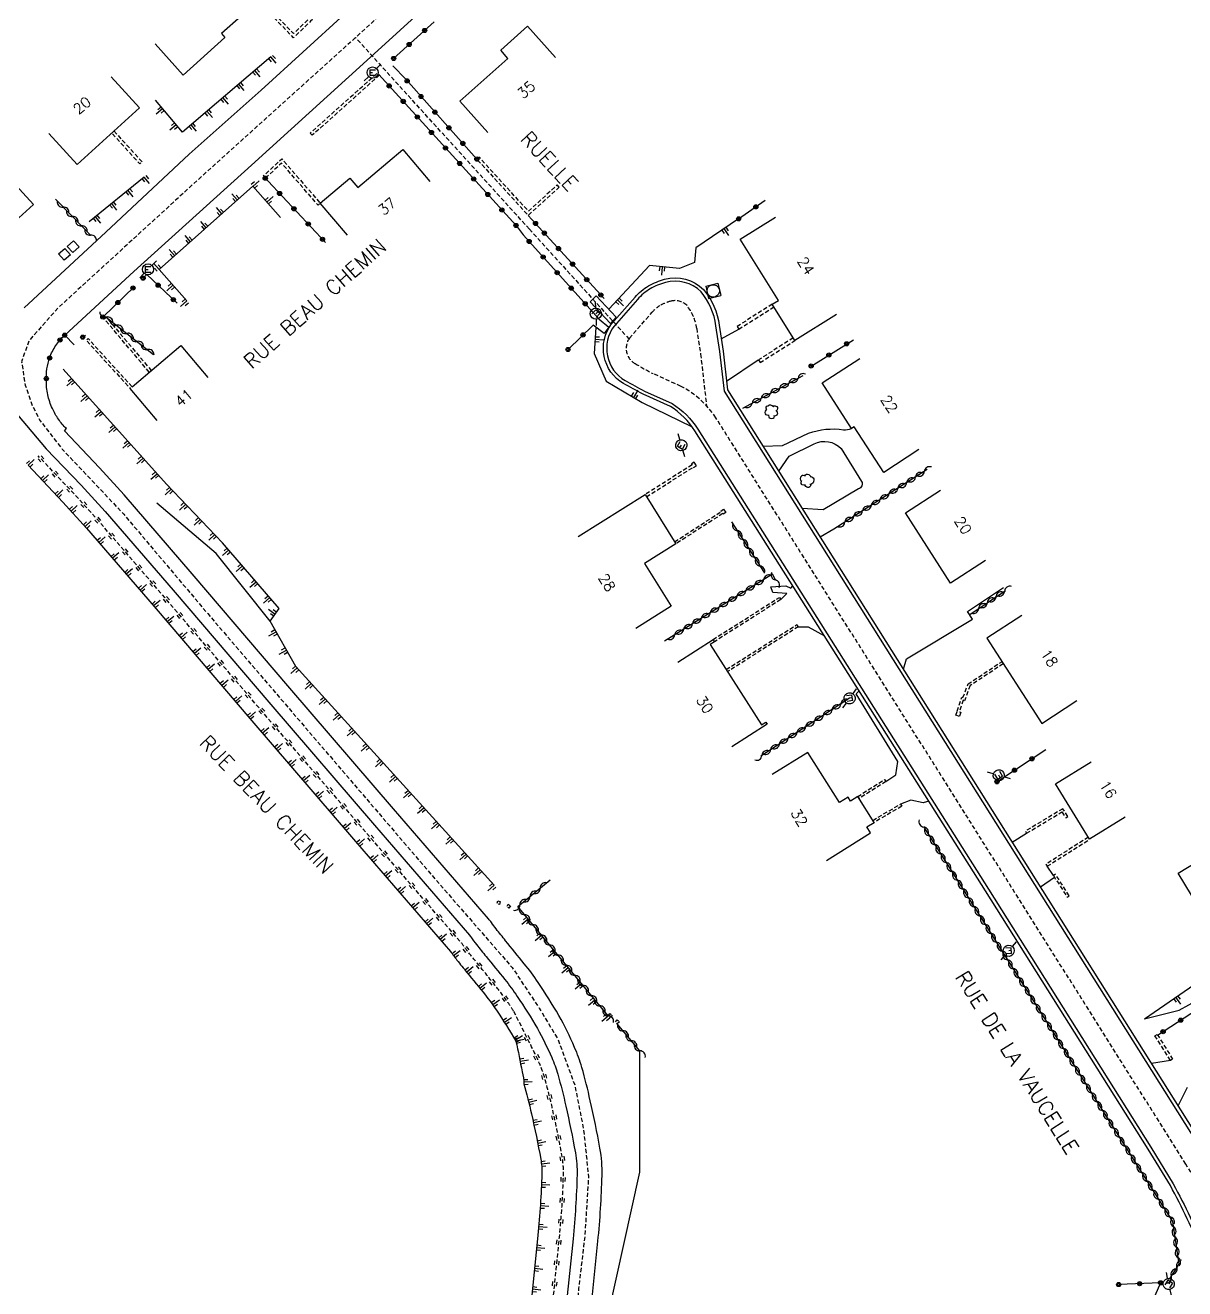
# Model space of a CAD drawing. Header units: millimetres. Extents: x 151000 to 152000, y 111999 to 113000.
# Drawn here: x 151152.4 to 151290.7, y 112548.8 to 112699.5 of the extents above; entities that cross this region are included whole.
import ezdxf
from ezdxf.enums import TextEntityAlignment as Align

# ---------------------------------------------------------------- set-up
doc = ezdxf.new("R2010")
doc.units = ezdxf.units.MM
doc.linetypes.add('DASHED', pattern=[0.75, 0.5, -0.25])
doc.layers.get('0').update_dxf_attribs({"linetype": 'CONTINUOUS'})
for name, color, linetype in [('W0001', 6, 'DASHED'), ('W0008', 7, 'CONTINUOUS'), ('W0100', 7, 'CONTINUOUS'), ('W0112', 1, 'DASHED'), ('W0211', 2, 'CONTINUOUS'), ('W0220', 5, 'DASHED'), ('W0300', 7, 'CONTINUOUS'), ('W0302', 3, 'CONTINUOUS'), ('W0310', 3, 'CONTINUOUS'), ('W0322', 7, 'CONTINUOUS'), ('W0334', 7, 'CONTINUOUS'), ('W0420', 7, 'CONTINUOUS'), ('W0471', 7, 'CONTINUOUS'), ('W0989', 7, 'CONTINUOUS'), ('W0991', 7, 'CONTINUOUS')]:
    doc.layers.add(name, color=color, linetype=linetype)
doc.styles.get("Standard").update_dxf_attribs({"font": 'romans.shx', "width": 0.85})

# ---------------------------------------------------------------- blocks, each defined once
blk = doc.blocks.new('T471')
for p, q in [((-0.333334, 0.333334), (-0.333334, -0.333334)), ((-0.333334, 0.333334), (0.333334, 0.333334)), ((-0.333334, 0), (0, 0)), ((0.500001, 0.500001), (1.000002, 1.000002)), ((-0.500001, -0.500001), (-1.000002, -1.000002)), ((-0.333334, -0.333334), (0.333334, -0.333334))]:
    blk.add_line(p, q)
blk.add_ellipse((0, 0), major_axis=(0.471405, 0.471405), ratio=1, start_param=5.4977871438, end_param=11.780972451)
blk = doc.blocks.new('t310o')
at = {"color": 0, "linetype": 'Continuous'}
for centre, start, end in [((-0.5, 0.38), 216.8699, 323.1304), ((0.5, -0.37), 36.8699, 143.1303)]:
    blk.add_arc(centre, 0.625, start, end, dxfattribs=at)
blk = doc.blocks.new('t220o')
at = {"color": 0, "linetype": 'Continuous'}
for p, q in [((-0.25, 0.25), (0.25, 0.25)), ((-0.25, -0.25), (0.25, -0.25))]:
    blk.add_line(p, q, dxfattribs=at)
blk = doc.blocks.new('t211o')
at = {"color": 0, "linetype": 'Continuous'}
for p, q in [((-0.29, 0.5), (-0.29, 0)), ((0, 1), (0, 0)), ((0.29, 0.5), (0.29, 0))]:
    blk.add_line(p, q, dxfattribs=at)
blk = doc.blocks.new('t112o')
at = {"color": 0, "linetype": 'Continuous'}
for p, q in [((-0.5, 0.5), (0.5, 0.5)), ((-0.5, -0.5), (-0.5, 0.5)), ((0.5, 0.5), (0.5, -0.5)), ((0.5, -0.5), (-0.5, -0.5))]:
    blk.add_line(p, q, dxfattribs=at)
blk = doc.blocks.new('t322o')
at = {"color": 0, "linetype": 'Continuous'}
for radius in [0.25, 0.15]:
    blk.add_circle((0, 0), radius, dxfattribs=at)
blk = doc.blocks.new('T300')
for p, q in [((-0.8, 0.51), (-0.86, 0.34)), ((-0.86, 0.34), (-0.86, 0.17)), ((-0.86, 0.17), (-0.74, 0.06)), ((-0.69, 0.63), (-0.8, 0.51)), ((-0.8, -0.06), (-0.74, 0.06)), ((-0.74, 0.06), (-0.69, 0.11)), ((-0.57, 0.69), (-0.69, 0.63)), ((-0.46, 0.69), (-0.57, 0.69)), ((-0.29, 0.63), (-0.46, 0.69)), ((-0.29, 0.63), (-0.17, 0.74)), ((-0.23, 0.57), (-0.29, 0.63)), ((-0.17, 0.74), (-0.06, 0.8)), ((-0.06, 0.8), (0.06, 0.8)), ((0.06, 0.8), (0.23, 0.74)), ((0.23, 0.74), (0.34, 0.63)), ((0.34, 0.63), (0.4, 0.51)), ((0.46, 0.46), (0.34, 0.46)), ((0.4, 0.51), (0.4, 0.46)), ((0.57, 0.4), (0.46, 0.46)), ((0.57, 0.4), (0.69, 0.29)), ((0.69, 0.29), (0.74, 0.17)), ((0.74, 0.06), (0.69, -0.17)), ((0.74, 0.17), (0.74, 0.06)), ((-0.8, -0.17), (-0.8, -0.06)), ((-0.8, -0.23), (-0.8, -0.17)), ((-0.74, -0.34), (-0.8, -0.23)), ((-0.69, -0.4), (-0.74, -0.34)), ((-0.51, -0.46), (-0.69, -0.4)), ((-0.4, -0.46), (-0.51, -0.46)), ((-0.4, -0.46), (-0.34, -0.46)), ((-0.34, -0.46), (-0.34, -0.4)), ((-0.34, -0.51), (-0.34, -0.46)), ((-0.29, -0.63), (-0.34, -0.51)), ((-0.17, -0.74), (-0.29, -0.63)), ((-0.06, -0.8), (-0.17, -0.74)), ((0.06, -0.8), (-0.06, -0.8)), ((0.17, -0.74), (0.06, -0.8)), ((0.23, -0.69), (0.17, -0.74)), ((0.29, -0.46), (0.23, -0.46)), ((0.29, -0.63), (0.23, -0.69)), ((0.46, -0.4), (0.29, -0.46)), ((0.34, -0.51), (0.29, -0.63)), ((0.34, -0.51), (0.34, -0.46)), ((0.57, -0.34), (0.46, -0.4)), ((0.63, -0.29), (0.57, -0.34)), ((0.69, -0.17), (0.63, -0.29))]:
    blk.add_line(p, q)
blk = doc.blocks.new('T420')
for p, q in [((0.75, 0.75), (-0.75, 0.75)), ((-0.75, 0.75), (-0.75, -0.75)), ((0.75, 0.75), (0.75, -0.75)), ((0.75, -0.75), (-0.75, -0.75))]:
    blk.add_line(p, q)
blk.add_ellipse((0, 0), major_axis=(-0.53, 0.53), ratio=1, start_param=3.926991, end_param=10.210176)

msp = doc.modelspace()

# ---------------------------------------------------------------- linework, layer by layer
at = {"layer": 'W0001', "flags": 128}
msp.add_lwpolyline([(151413.18, 112596.14), (151374.05, 112653.49), (151356.6, 112679.29), (151345.58, 112695.46), (151336.11, 112709.29), (151316.57, 112738.09), (151301.34, 112760.45, 0.055132), (151298.42, 112764.26, 0.094048), (151295.48, 112766.37, 0.025813), (151290.9, 112768.2, 0.040445), (151287.58, 112769.05, 0.022515), (151282.87, 112769.63, 0.030455), (151279.2, 112769.69, 0.032778), (151275.17, 112769.25, 0.04343), (151272.01, 112768.4, 0.039375), (151269.79, 112767.39, 0.014995), (151265.17, 112764.64, 0.036177), (151263.11, 112763.11, 0.021887), (151260.46, 112760.62), (151245.71, 112747.2), (151231.2, 112733.97), (151215.03, 112719.27), (151191.13, 112697.49), (151172.09, 112680.3), (151156.32, 112665.86), (151152.79, 112661.89), (151151.91, 112659.39), (151152.35, 112656.6), (151153.09, 112654.4), (151154.12, 112652.35), (151156.76, 112648.97), (151164.11, 112641.19), (151174.13, 112629.34), (151201.32, 112597.62), (151210.47, 112587.11), (151213.7, 112582.26), (151215.91, 112578.59), (151217.96, 112573.01), (151218.99, 112567.73), (151219.58, 112562.15), (151219.14, 112555.1), (151218.4, 112548.79), (151217.52, 112537.24), (151217.52, 112531.37), (151217.25, 112525.14), (151216.98, 112521.11)], format="xyb", dxfattribs=at)
for points in [[(151212.52, 112675.22), (151195.38, 112694.1), (151191.78, 112698.08)], [(151212.52, 112675.22), (151224.4, 112662.11)]]:
    msp.add_lwpolyline(points, dxfattribs=at)
at = {"layer": 'W0001'}
msp.add_lwpolyline([(151299.43, 112549.06, 0.006662), (151290.87, 112563.66), (151234.78, 112652.71, 0.129658), (151230.63, 112656.45), (151227.28, 112657.97, -0.010828), (151225.13, 112659.16, -0.439147), (151224.46, 112662.19), (151227.19, 112665.31, -0.079264), (151228.11, 112666.09, -0.060326), (151229.39, 112666.61, -0.255988), (151231.3, 112666.15, -0.136898), (151232.49, 112663.36), (151232.96, 112660.31), (151233.66, 112654.15)], format="xyb", dxfattribs=at)
at = {"layer": 'W0008', "flags": 128}
for points in [[(151219.94, 112546.92), (151220.7, 112554.45, 0.018235), (151221.2, 112562.28, 0.052487), (151220.95, 112565.55, 0.009567), (151219.79, 112571.22, 0.013815), (151218.79, 112575.19, 0.035594), (151217.92, 112577.58, 0.019407), (151216.05, 112581.39, 0.01315), (151213.56, 112585.33, 0.022133), (151211.92, 112587.56, 0.001483), (151209.69, 112590.31, -0.002895), (151208.55, 112591.72, -0.015744), (151207.99, 112592.47, 0.025787), (151207.64, 112592.92), (151196.31, 112606.03), (151183.95, 112620.44), (151172.28, 112634.07), (151164.14, 112643.49), (151161.22, 112646.72), (151157.03, 112651.14), (151157.26, 112651.41, -0.045283), (151156.32, 112652.53, -0.045283), (151155.59, 112653.81, -0.053955), (151155.04, 112655.46, -0.053955), (151154.87, 112657.18, -0.050294), (151154.94, 112658.54, -0.050294), (151155.27, 112659.87, -0.060119), (151156, 112661.32, -0.060119), (151157.06, 112662.56), (151165.33, 112670.15), (151179.36, 112682.86), (151193.11, 112695.32), (151217.01, 112717.1)], [(151190.46, 112700.88), (151180.53, 112691.8), (151171.93, 112684.14), (151161.98, 112674.87), (151152.24, 112665.84, 0.13288)], [(151151.43, 112653.06), (151154.84, 112648.98), (151159.02, 112644.68), (151161.9, 112641.51), (151170.01, 112632.12), (151181.67, 112618.49), (151194.04, 112604.08), (151205.37, 112590.96, -0.025787), (151205.53, 112590.76, 0.015744), (151206.21, 112589.85, 0.002895), (151207.37, 112588.41, -0.001483), (151209.59, 112585.68, -0.022133), (151211.07, 112583.66, -0.01315), (151213.48, 112579.85, -0.022573), (151215.19, 112576.37, -0.035594), (151215.91, 112574.38, -0.013815), (151216.88, 112570.57, -0.009567), (151218.01, 112565.01, -0.052487), (151218.22, 112562.36, -0.018235), (151217.73, 112554.75), (151216.96, 112547.2)]]:
    msp.add_lwpolyline(points, format="xyb", dxfattribs=at)
at = {"layer": 'W0008'}
msp.add_lwpolyline([(151293.02, 112564.97), (151235.8, 112655.89), (151235.26, 112660.62), (151234.79, 112663.68, 0.141387), (151233.01, 112667.73, 0.26849), (151228.77, 112668.85, 0.06172), (151226.94, 112668.09, 0.080528), (151225.44, 112666.83), (151222.64, 112663.65, 0.449381), (151223.96, 112657.15, 0.011107), (151226.26, 112655.88), (151229.55, 112654.39, -0.113965), (151232.62, 112651.35), (151267.31, 112596.45), (151286.71, 112565.66), (151289.37, 112561.28, -0.025886), (151293.22, 112553.26, -0.247073)], format="xyb", dxfattribs=at)
at = {"layer": 'W0100', "flags": 128}
for points in [[(151177.13, 112706.47), (151180.46, 112702.74), (151175.77, 112698.54), (151176.17, 112698.08), (151171.2, 112693.6), (151167.85, 112697.31)], [(151207.58, 112686.74), (151204.24, 112690.47), (151209.97, 112695.59), (151209.11, 112696.57), (151212.31, 112699.42), (151215.64, 112695.68)], [(151162.61, 112693.4), (151165.97, 112689.7), (151158.54, 112682.94), (151155.18, 112686.64)], [(151190.8, 112674.48), (151187.57, 112678.3), (151191.11, 112681.29), (151192.05, 112680.17), (151197.41, 112684.71), (151200.64, 112680.89)], [(151149.96, 112681.84), (151153.33, 112678.16), (151150.27, 112675.36), (151149.6, 112676.09), (151145.18, 112672.19), (151141.87, 112675.94)], [(151165.1, 112656.41), (151170.94, 112661.34), (151174.14, 112657.51)], [(151168.11, 112652.39), (151164.88, 112656.21)]]:
    msp.add_lwpolyline(points, dxfattribs=at)
at = {"layer": 'W0100'}
for points in [[(151249.19, 112665.01), (151244.22, 112661.91), (151241.51, 112666.25), (151242.24, 112666.71), (151237.67, 112674.02), (151241.91, 112676.66)], [(151259, 112648.91), (151254.81, 112646.19), (151251.28, 112651.64), (151250.97, 112651.44), (151247.45, 112656.87), (151251.95, 112659.79)], [(151218.35, 112638.54), (151226.33, 112643.53), (151230.01, 112637.66), (151226.26, 112635.32), (151229.46, 112630.21), (151225.22, 112627.56)], [(151266.98, 112635.66), (151262.77, 112632.96), (151257.4, 112641.36), (151261.61, 112644.05)], [(151271.31, 112629.1), (151267.11, 112626.39), (151273.67, 112616.24), (151277.87, 112618.95)], [(151230.23, 112623.54), (151234.44, 112626.24), (151234.6, 112625.98), (151234.1, 112625.66), (151240.24, 112616.08), (151240.75, 112616.4), (151240.91, 112616.15), (151236.7, 112613.45)], [(151247.97, 112599.87), (151253.25, 112603.19), (151252.81, 112603.88), (151253.66, 112604.42), (151251.71, 112607.5), (151250.86, 112606.97), (151250.56, 112607.45), (151249.52, 112606.8), (151245.75, 112612.78), (151241.52, 112610.12)], [(151283.65, 112605.04), (151279.39, 112602.41), (151275.31, 112609.03), (151279.56, 112611.66)], [(151299.91, 112591.56), (151295.63, 112588.98), (151289.94, 112598.38), (151294.22, 112600.97)]]:
    msp.add_lwpolyline(points, dxfattribs=at)
at = {"layer": 'W0112', "flags": 128}
for points in [[(151190.22, 112704.86), (151190.48, 112705.1), (151191.16, 112704.37), (151186.41, 112700.01), (151184.37, 112698.04), (151180.9, 112701.65), (151181.15, 112701.89), (151184.37, 112698.55), (151186.16, 112700.27), (151190.66, 112704.39)], [(151186.6, 112686.41), (151186.37, 112686.67), (151194.32, 112693.79), (151194.56, 112693.53)], [(151216.08, 112680.22), (151215.84, 112680.48), (151212.41, 112677.35), (151206.51, 112683.81), (151206.25, 112683.57), (151212.38, 112676.85)], [(151181.02, 112681.29), (151180.78, 112681.55), (151182.98, 112683.6), (151187.57, 112678.3), (151187.31, 112678.07), (151182.95, 112683.09)], [(151209.05, 112594.98), (151208.96, 112594.64), (151208.66, 112594.72), (151208.76, 112595.06)], [(151210.26, 112594.48), (151210.07, 112594.18), (151209.81, 112594.34), (151210, 112594.65)], [(151222.42, 112581.42), (151222.2, 112581.13), (151221.93, 112581.34), (151222.14, 112581.62)], [(151223.26, 112580.63), (151223.01, 112580.37), (151222.76, 112580.61), (151223.01, 112580.87)]]:
    msp.add_lwpolyline(points, close=True, dxfattribs=at)
for points in [[(151162.93, 112686.93), (151166.32, 112683.21), (151166.03, 112682.99), (151162.67, 112686.69)], [(151167.16, 112658.15), (151161.77, 112664.51), (151162.02, 112664.71), (151167.4, 112658.35)], [(151165.1, 112656.41), (151159.85, 112662.16), (151159.62, 112661.96), (151164.88, 112656.21)]]:
    msp.add_lwpolyline(points, dxfattribs=at)
at = {"layer": 'W0112'}
for points in [[(151241.51, 112666.25), (151237.31, 112663.6), (151237.51, 112663.28), (151241.71, 112665.93)], [(151244.02, 112662.23), (151239.86, 112659.61), (151240.06, 112659.29), (151244.22, 112661.91)], [(151226.49, 112643.28), (151232.1, 112646.82), (151232.12, 112646.77), (151232.46, 112646.97), (151232.21, 112647.4), (151231.88, 112647.2), (151231.95, 112647.08), (151226.33, 112643.53)], [(151229.85, 112637.91), (151235.43, 112641.51), (151235.39, 112641.58), (151235.71, 112641.8), (151235.97, 112641.41), (151235.65, 112641.19), (151235.6, 112641.27), (151230.01, 112637.66)], [(151234.44, 112626.24), (151242.36, 112631.27), (151242.52, 112631.01), (151234.6, 112625.98)], [(151236.02, 112622.66), (151244.46, 112628.02), (151244.62, 112627.77), (151236.18, 112622.41)], [(151263.85, 112617.61), (151264.02, 112617.56), (151263.86, 112617.06), (151263.41, 112617.2), (151263.57, 112617.7), (151264.12, 112619.36), (151264.27, 112619.31), (151264.88, 112620.94), (151268.9, 112623.6)], [(151269.07, 112623.35), (151265.13, 112620.74), (151264.45, 112618.94), (151264.31, 112618.99), (151263.85, 112617.61)], [(151251.71, 112607.5), (151254.92, 112609.55), (151255.08, 112609.31), (151251.86, 112607.26)], [(151253.51, 112604.67), (151256.81, 112606.6), (151256.96, 112606.35), (151253.66, 112604.42)], [(151279.24, 112602.66), (151274.16, 112599.43), (151274.32, 112599.19), (151279.39, 112602.41)]]:
    msp.add_lwpolyline(points, dxfattribs=at)
for points in [[(151276.8, 112605.14), (151276.18, 112606.06), (151271.72, 112603.37), (151271.87, 112603.12), (151276.09, 112605.67), (151276.56, 112604.98)], [(151275.06, 112598.09), (151276.72, 112595.51), (151276.96, 112595.67), (151275.3, 112598.25)], [(151289.3, 112576.18), (151289.3, 112576.18), (151289.04, 112576.02), (151287.19, 112578.97), (151287.19, 112578.97), (151287.45, 112579.13)]]:
    msp.add_lwpolyline(points, close=True, dxfattribs=at)
at = {"layer": 'W0211', "flags": 128}
for points in [[(151181.66, 112695.76), (151171.13, 112686.8), (151167.89, 112690.61)], [(151166.55, 112681.43), (151160, 112676.1)], [(151171.64, 112666.65), (151168.32, 112670.39), (151179.5, 112680.33), (151182.82, 112676.6)], [(151208.32, 112596.92), (151184.64, 112623.03), (151181.59, 112628.42), (151182.65, 112629.93), (151175.91, 112637.8), (151169.2, 112644.78), (151156.87, 112658.51)], [(151221.93, 112581.34), (151211.16, 112594.39)]]:
    msp.add_lwpolyline(points, dxfattribs=at)
at = {"layer": 'W0211'}
for points in [[(151237.5, 112676.44), (151232.4, 112672.99), (151232.24, 112671.22), (151230.44, 112670.53), (151226.88, 112670.87), (151222, 112665.65)], [(151220.46, 112663.49), (151220.25, 112660.39), (151221.7, 112657.08), (151225.98, 112654.52), (151231.95, 112651.62)], [(151285.95, 112580.98), (151300.28, 112590.86)], [(151285.95, 112580.98), (151290.09, 112582), (151301.6, 112588.4)]]:
    msp.add_lwpolyline(points, dxfattribs=at)
at = {"layer": 'W0211', "flags": 128}
msp.add_lwpolyline([(151210.92, 112578.33, -0.005317), (151211.66, 112574.67, -0.075845), (151211.87, 112573.24, -0.013815), (151212.78, 112569.65, -0.009567), (151213.88, 112564.25, -0.052487), (151214.01, 112562.48, -0.018235), (151213.54, 112555.17), (151212.78, 112547.59), (151211.88, 112537.42, 0.005535), (151211.78, 112536.07, 0.007839), (151211.73, 112535.06, 0.026317), (151211.77, 112532.83, -0.021745), (151211.82, 112531.04), (151211.8, 112530.1), (151211.33, 112517.02, 0.019084)], format="xyb", dxfattribs=at)
at = {"layer": 'W0220'}
msp.add_line((151210.63, 112581.92), (151212.02, 112579.14), dxfattribs=at)
at = {"layer": 'W0220', "flags": 128}
for points in [[(151210.63, 112581.92, 0.003544), (151209.97, 112582.92, 0.022133), (151208.55, 112584.84, 0.001483), (151206.34, 112587.57, -0.002895), (151205.17, 112589.03, -0.015744), (151204.45, 112590, 0.025787), (151204.37, 112590.09), (151193.03, 112603.21), (151180.66, 112617.62), (151169, 112631.25), (151160.91, 112640.63), (151158.05, 112643.77), (151153.89, 112648.17)], [(151214.22, 112525.58), (151214.38, 112530.03), (151214.4, 112531, 0.021745), (151214.34, 112533.01, -0.026317), (151214.3, 112534.97, -0.007839), (151214.35, 112535.9, -0.005535), (151214.45, 112537.19), (151215.35, 112547.35), (151216.11, 112554.91, 0.018235), (151216.59, 112562.4, 0.052487), (151216.41, 112564.71, 0.009567), (151215.29, 112570.21, 0.013815), (151214.35, 112573.94, 0.035594), (151213.71, 112575.71, 0.019084), (151212.02, 112579.14)]]:
    msp.add_lwpolyline(points, format="xyb", dxfattribs=at)
at = {"layer": 'W0302', "flags": 128}
msp.add_lwpolyline([(151152.69, 112647.03), (151156.84, 112642.65), (151159.67, 112639.53), (151167.75, 112630.18), (151179.41, 112616.55), (151191.78, 112602.13), (151203.11, 112589.03, 0.015481), (151203.88, 112588, 0.002895), (151205.06, 112586.53, -0.001483), (151207.27, 112583.81, -0.022133), (151208.6, 112582, -0.01315), (151210.92, 112578.33)], format="xyb", dxfattribs=at)
for points in [[(151208.32, 112596.92), (151184.64, 112623.03), (151181.59, 112628.42), (151175.13, 112636.5), (151168.05, 112642.53)], [(151220.13, 112537.5), (151225.71, 112562.7), (151225.71, 112577.16)]]:
    msp.add_lwpolyline(points, dxfattribs=at)
at = {"layer": 'W0310', "flags": 128}
for points in [[(151160.16, 112674.49), (151159.46, 112675.2), (151155.96, 112678.77)], [(151162.02, 112664.71), (151163.73, 112663.36), (151167.66, 112660.27)], [(151221.93, 112581.34), (151211.16, 112594.39), (151215.02, 112597.57)], [(151225.71, 112577.16), (151223.01, 112580.37)]]:
    msp.add_lwpolyline(points, dxfattribs=at)
at = {"layer": 'W0310'}
for points in [[(151238, 112653.85), (151245.22, 112657.76)], [(151260.02, 112646.53), (151248.88, 112639.43)], [(151236.66, 112640.28), (151240.53, 112634.25)], [(151241.55, 112634.05), (151228.67, 112626.06)], [(151241.89, 112633.35), (151241.55, 112634.05)], [(151265.1, 112629.23), (151269.34, 112632.08)], [(151250.74, 112619.23), (151240.15, 112612.34)], [(151259.59, 112603.87), (151289.27, 112556.82), (151290.04, 112551.7), (151288.88, 112549.94)]]:
    msp.add_lwpolyline(points, dxfattribs=at)
at = {"layer": 'W0322'}
msp.add_line((151210.93, 112675.65), (151194.55, 112693.66), dxfattribs=at)
at = {"layer": 'W0322', "flags": 128}
for points in [[(151196.32, 112695.58), (151201.17, 112699.95)], [(151206.25, 112683.57), (151197.76, 112693.09), (151196.24, 112694.7)], [(151181.02, 112681.29), (151181.34, 112680.92), (151188.19, 112673.63)], [(151213.26, 112675.89), (151212.38, 112676.85)], [(151210.93, 112675.65), (151211.77, 112674.54)], [(151166.42, 112669.36), (151166.85, 112669.81), (151170.48, 112666.37)], [(151161.61, 112664.72), (151165.38, 112668.36)], [(151159.21, 112662.32), (151159.56, 112662.57)], [(151157.06, 112662.56), (151158.2, 112661.41)]]:
    msp.add_lwpolyline(points, dxfattribs=at)
at = {"layer": 'W0322'}
for points in [[(151237.5, 112676.44), (151240.67, 112678.65)], [(151213.26, 112675.89), (151221.43, 112666.93)], [(151220.87, 112664.45), (151211.77, 112674.54)], [(151220.12, 112663.75), (151217.14, 112660.85)], [(151246.15, 112658.88), (151251.19, 112662.02)], [(151268.33, 112609.27), (151274.17, 112613.11)], [(151287.51, 112579.03), (151301.68, 112588.26)], [(151287.86, 112549.49), (151282.86, 112549.28)], [(151287.86, 112549.49), (151285.95, 112545.1)]]:
    msp.add_lwpolyline(points, dxfattribs=at)
at = {"layer": 'W0334', "flags": 128}
msp.add_lwpolyline([(151292.85, 112553.1, 0.025858), (151289.03, 112561.08), (151286.37, 112565.44), (151266.97, 112596.24), (151232.28, 112651.13, 0.11327), (151229.36, 112654.04), (151226.09, 112655.52, -0.011153), (151223.76, 112656.8, -0.450349), (151222.33, 112663.9), (151225.13, 112667.09, -0.080653), (151226.74, 112668.44, -0.061877), (151228.67, 112669.23, -0.269535), (151233.31, 112668, -0.141835), (151235.19, 112663.74), (151235.66, 112660.67), (151236.18, 112656.03), (151293.36, 112565.19)], format="xyb", dxfattribs=at)
at = {"layer": 'W0334'}
msp.add_lwpolyline([(151222.88, 112664.7), (151220.51, 112667.26), (151219.79, 112666.53), (151222.21, 112663.94)], close=True, dxfattribs=at)
for points in [[(151220.87, 112664.45), (151221.99, 112663.51), (151221.45, 112662.74), (151220.12, 112663.75)], [(151235.43, 112662.12), (151237.51, 112663.28)], [(151236.06, 112657.08), (151239.85, 112659.6)], [(151248.88, 112639.43), (151247.24, 112638.45)], [(151242.53, 112631.02), (151243.27, 112631.73), (151241.57, 112631.85), (151241.35, 112632.52), (151243.14, 112632.67), (151243.71, 112632.38), (151243.96, 112632.66)], [(151264.83, 112629.58), (151269.1, 112632.44)], [(151257.16, 112622.7), (151257.52, 112623.95), (151265.4, 112628.68), (151264.83, 112629.58)], [(151244.62, 112627.77), (151245.78, 112627.74), (151247.73, 112626.69)], [(151255.08, 112609.31), (151256.27, 112610.11), (151256.51, 112611.69), (151251.54, 112619.76), (151251.88, 112620.12)], [(151260.2, 112606.95), (151259.52, 112606.75), (151258.05, 112607.06), (151256.81, 112606.6)], [(151270.16, 112602.05), (151271.87, 112603.12)], [(151275.21, 112597.86), (151273.52, 112596.71)], [(151275.06, 112598.09), (151274.32, 112599.19)], [(151289.04, 112576.02), (151286.76, 112575.67)], [(151289.95, 112570.6), (151291.09, 112572.82)]]:
    msp.add_lwpolyline(points, dxfattribs=at)
for points in [[(151240.4, 112649.33), (151242.75, 112649.38), (151245.85, 112650.86, -0.123479), (151250.01, 112651.28, 0.145846), (151250.97, 112651.44)], [(151242.28, 112646.34), (151243.52, 112648.13), (151246.5, 112649.6, -0.331954), (151249.74, 112649.02), (151252.18, 112645.11, -0.455512), (151251.82, 112644.21), (151247.59, 112641.73), (151245.09, 112641.87)]]:
    msp.add_lwpolyline(points, format="xyb", dxfattribs=at)

# ---------------------------------------------------------------- block references
at = {"layer": 'W0112'}
for p, rotation in [((151158.07, 112673.12), 221.8961477372468), ((151157.04, 112672.2), 220.4854612531584)]:
    msp.add_blockref('t112o', p, dxfattribs=dict(at, rotation=rotation))
at = {"layer": 'W0211'}
for p, rotation in [((151181.66, 112695.76), 220.390787309353), ((151179.75, 112694.14), 220.390787309353), ((151177.85, 112692.52), 220.390787309353), ((151168.75, 112689.6), 130.390787309327), ((151175.95, 112690.9), 220.390787309353), ((151174.04, 112689.28), 220.390787309353), ((151170.37, 112687.69), 130.390787309327), ((151172.14, 112687.66), 220.390787309353), ((151166.55, 112681.43), 219.1448312169346), ((151179.52, 112680.31), 311.6463808778868), ((151164.61, 112679.85), 219.1448312169346), ((151177.66, 112678.69), 41.64638087787338), ((151181.18, 112678.44), 311.6463808778868), ((151162.67, 112678.27), 219.1448312169346), ((151175.79, 112677.03), 41.64638087787338), ((151160.73, 112676.69), 219.1448312169346), ((151173.92, 112675.37), 41.64638087787338), ((151172.05, 112673.71), 41.64638087787338), ((151235.76, 112675.27), 214.098348990193), ((151170.18, 112672.05), 41.64638087787338), ((151168.32, 112670.39), 41.64638087787338), ((151228.41, 112670.72), 174.477403525727), ((151169.98, 112668.52), 131.6463808778868), ((151171.64, 112666.65), 131.6463808778868), ((151223.04, 112666.76), 226.892171564643), ((151220.36, 112662.05), 266.070526849994), ((151158.06, 112657.19), 131.9119084412455), ((151159.73, 112655.33), 131.9119084412455), ((151224.94, 112655.14), 329.135460084583), ((151161.4, 112653.47), 131.9119084412455), ((151163.07, 112651.61), 131.9119084412455), ((151164.74, 112649.75), 131.9119084412455), ((151152.69, 112647.03), 313.4302901792491), ((151166.41, 112647.89), 131.9119084412455), ((151154.41, 112645.22), 313.4302901792491), ((151168.08, 112646.03), 131.9119084412455), ((151156.13, 112643.4), 313.4302901792491), ((151169.77, 112644.19), 133.874679202549), ((151157.82, 112641.57), 312.2503047104436), ((151171.5, 112642.38), 133.874679202549), ((151159.5, 112639.72), 312.2503047104436), ((151173.24, 112640.58), 133.874679202549), ((151161.14, 112637.83), 310.8186309608483), ((151174.97, 112638.78), 133.874679202549), ((151176.65, 112636.93), 130.5752062671077), ((151162.78, 112635.94), 310.8186309608483), ((151164.41, 112634.04), 310.8186309608483), ((151178.28, 112635.03), 130.5752062671077), ((151166.05, 112632.15), 310.8186309608483), ((151179.91, 112633.13), 130.5752062671077), ((151167.68, 112630.26), 310.8186309608483), ((151181.53, 112631.24), 130.5752062671077), ((151182.2, 112629.29), 55.03491477663915), ((151169.31, 112628.36), 310.5501897103414), ((151170.93, 112626.46), 310.5501897103414), ((151182.3, 112627.17), 119.5439631369908), ((151172.56, 112624.56), 310.5501897103414), ((151183.53, 112624.99), 119.5439631369908), ((151174.18, 112622.66), 310.5501897103414), ((151184.81, 112622.85), 132.1997900927009), ((151175.81, 112620.76), 310.5501897103414), ((151186.49, 112621), 132.1997900927009), ((151177.43, 112618.86), 310.5501897103414), ((151188.17, 112619.15), 132.1997900927009), ((151179.06, 112616.96), 310.5501897103414), ((151189.85, 112617.29), 132.1997900927009), ((151180.68, 112615.07), 310.6307322222435), ((151191.52, 112615.44), 132.1997900927009), ((151182.31, 112613.17), 310.6307322222435), ((151193.2, 112613.59), 132.1997900927009), ((151183.94, 112611.27), 310.6307322222435), ((151194.88, 112611.74), 132.1997900927009), ((151185.57, 112609.37), 310.6307322222435), ((151196.56, 112609.89), 132.1997900927009), ((151187.2, 112607.48), 310.6307322222435), ((151198.24, 112608.03), 132.1997900927009), ((151188.82, 112605.58), 310.6307322222435), ((151199.92, 112606.18), 132.1997900927009), ((151190.45, 112603.68), 310.6307322222435), ((151201.6, 112604.33), 132.1997900927009), ((151192.08, 112601.79), 310.8451359814227), ((151203.28, 112602.48), 132.1997900927009), ((151193.72, 112599.89), 310.8451359814227), ((151204.96, 112600.63), 132.1997900927009), ((151195.35, 112598), 310.8451359814227), ((151206.64, 112598.77), 132.1997900927009), ((151196.99, 112596.11), 310.8451359814227), ((151208.32, 112596.92), 132.1997900927009), ((151198.62, 112594.22), 310.8451359814227), ((151200.26, 112592.33), 310.8451359814227), ((151212.38, 112592.91), 129.5272540784862), ((151201.89, 112590.44), 310.8451359814227), ((151213.97, 112590.98), 129.5272540784862), ((151203.48, 112588.51), 306.7613823030452), ((151215.57, 112589.05), 129.5272540784862), ((151205.04, 112586.56), 309.1961415093828), ((151217.16, 112587.12), 129.5272540784862), ((151206.62, 112584.62), 308.9686658509937), ((151218.75, 112585.19), 129.5272540784862), ((151208.15, 112582.65), 305.5643968157859), ((151220.34, 112583.27), 129.5272540784862), ((151289.7, 112583.57), 214.5669893156829), ((151209.54, 112580.56), 302.6049135791351), ((151221.93, 112581.34), 129.5272540784862), ((151210.85, 112578.44), 300.8717569123741), ((151210.92, 112578.33), 281.9640663418388), ((151211.42, 112575.88), 281.1483294227256), ((151211.86, 112573.42), 271.9739346994043), ((151212.46, 112571), 283.8057924729401), ((151213.01, 112568.56), 282.1773271945112), ((151213.52, 112566.11), 281.1837108204772), ((151213.96, 112563.65), 276.3872971587208), ((151213.97, 112561.16), 267.6568645346329), ((151213.84, 112558.66), 266.2300272008828), ((151213.64, 112556.17), 264.8031898671326), ((151213.39, 112553.68), 264.2311777080129), ((151213.14, 112551.19), 264.2311777080129), ((151212.89, 112548.71), 264.2311777080129)]:
    msp.add_blockref('t211o', p, dxfattribs=dict(at, rotation=rotation))
at = {"layer": 'W0220'}
for p, rotation in [((151154.23, 112647.81), 133.4302901791758), ((151155.94, 112645.99), 133.4302901791758), ((151157.66, 112644.18), 133.4302901791758), ((151159.35, 112642.34), 132.2503047105741), ((151161.03, 112640.48), 130.8186309608147), ((151162.66, 112638.59), 130.8186309608147), ((151164.3, 112636.7), 130.8186309608147), ((151165.93, 112634.81), 130.8186309608147), ((151167.57, 112632.91), 130.8186309608147), ((151169.2, 112631.02), 130.5501897103445), ((151170.82, 112629.12), 130.5501897103445), ((151172.45, 112627.22), 130.5501897103445), ((151174.08, 112625.32), 130.5501897103445), ((151175.7, 112623.42), 130.5501897103445), ((151177.33, 112621.52), 130.5501897103445), ((151178.95, 112619.62), 130.5501897103445), ((151180.58, 112617.72), 130.5501897103445), ((151182.2, 112615.83), 130.6307322222285), ((151183.83, 112613.93), 130.6307322222285), ((151185.46, 112612.03), 130.6307322222285), ((151187.09, 112610.13), 130.6307322222285), ((151188.72, 112608.24), 130.6307322222285), ((151190.34, 112606.34), 130.6307322222285), ((151191.97, 112604.44), 130.6307322222285), ((151193.6, 112602.55), 130.84513598143), ((151195.24, 112600.66), 130.84513598143), ((151196.87, 112598.76), 130.84513598143), ((151198.51, 112596.87), 130.84513598143), ((151200.14, 112594.98), 130.84513598143), ((151201.78, 112593.09), 130.84513598143), ((151203.41, 112591.2), 130.84513598143), ((151204.99, 112589.26), 127.6578623635703), ((151206.55, 112587.31), 129.1751623306669), ((151208.13, 112585.37), 128.9334603188476), ((151209.65, 112583.39), 124.9990884132386), ((151212.29, 112578.64), 117.6564783989915), ((151213.4, 112576.4), 114.797017908526), ((151214.31, 112574.07), 106.3783203102917), ((151214.95, 112571.65), 103.8394147677775), ((151215.51, 112569.22), 102.2218763212566), ((151216.02, 112566.77), 101.2457203772116), ((151216.48, 112564.31), 98.32838508389115), ((151216.57, 112561.82), 88.08397909907376), ((151216.46, 112559.32), 86.69287329581257), ((151216.29, 112556.83), 85.30176749255135), ((151216.05, 112554.34), 84.23117770803913), ((151215.8, 112551.85), 84.23117770803913), ((151215.55, 112549.36), 84.23117770803913)]:
    msp.add_blockref('t220o', p, dxfattribs=dict(at, rotation=rotation))
at = {"layer": 'W0300'}
for p, rotation in [((151241.42, 112653.56), 122.96227530241), ((151245.74, 112645.17), 5.686748057375441)]:
    msp.add_blockref('T300', p, dxfattribs=dict(at, rotation=rotation))
at = {"layer": 'W0310'}
for p, rotation in [((151156.87, 112677.84), 134.5052440996164), ((151157.97, 112676.72), 134.5052440996164), ((151159.06, 112675.61), 134.5052440996164), ((151160.16, 112674.49), 134.5052440997277), ((151162.02, 112664.71), 321.8681690362606), ((151163.25, 112663.74), 321.8681690362606), ((151164.48, 112662.77), 321.8681690363073), ((151165.71, 112661.8), 321.8681690363073), ((151166.94, 112660.84), 321.8681690363073), ((151244.6, 112657.43), 28.4705648619186), ((151242.4, 112656.23), 28.4705648619186), ((151243.5, 112656.83), 28.4705648619186), ((151239.1, 112654.45), 28.4705648619186), ((151240.2, 112655.04), 28.4705648619186), ((151241.3, 112655.64), 28.4705648619186), ((151258.6, 112645.62), 212.5103568524), ((151259.66, 112646.3), 212.5103568524), ((151256.49, 112644.28), 212.5103568524), ((151257.55, 112644.95), 212.5103568524), ((151253.33, 112642.26), 212.5103568524), ((151254.38, 112642.94), 212.5103568524), ((151255.44, 112643.61), 212.5103568524), ((151251.22, 112640.92), 212.5103568524), ((151252.28, 112641.59), 212.5103568524), ((151237.33, 112639.23), 302.706460946217), ((151250.17, 112640.25), 212.5103568524), ((151238.01, 112638.18), 302.706460946217), ((151238.69, 112637.13), 302.706460946217), ((151239.36, 112636.07), 302.706460946217), ((151240.04, 112635.02), 302.706460946217), ((151240.48, 112633.39), 211.85710717802), ((151241.89, 112633.35), 115.874179484002), ((151238.36, 112632.07), 211.85710717802), ((151239.42, 112632.73), 211.85710717802), ((151269.25, 112632.02), 33.9126867966774), ((151236.24, 112630.75), 211.85710717802), ((151237.3, 112631.41), 211.85710717802), ((151267.17, 112630.63), 33.9126867966774), ((151268.21, 112631.33), 33.9126867966774), ((151233.05, 112628.78), 211.85710717802), ((151234.11, 112629.44), 211.85710717802), ((151235.18, 112630.1), 211.85710717802), ((151266.14, 112629.93), 33.9126867966774), ((151230.93, 112627.46), 211.85710717802), ((151231.99, 112628.12), 211.85710717802), ((151229.87, 112626.8), 211.85710717802), ((151249.7, 112618.55), 213.050362101567), ((151247.6, 112617.19), 213.050362101567), ((151248.65, 112617.87), 213.050362101567), ((151244.46, 112615.14), 213.050362101567), ((151245.5, 112615.83), 213.050362101567), ((151246.55, 112616.51), 213.050362101567), ((151242.36, 112613.78), 213.050362101567), ((151243.41, 112614.46), 213.050362101567), ((151240.27, 112612.42), 213.050362101567), ((151241.31, 112613.1), 213.050362101567), ((151259.59, 112603.87), 302.2512993566061), ((151260.25, 112602.82), 302.2512993566061), ((151260.92, 112601.76), 302.2512993566061), ((151261.59, 112600.7), 302.2512993566061), ((151262.25, 112599.64), 302.2512993566061), ((151262.92, 112598.59), 302.2512993566061), ((151263.59, 112597.53), 302.2512993566061), ((151212.6, 112595.58), 39.52725407863492), ((151213.81, 112596.58), 39.52725407863492), ((151264.26, 112596.47), 302.2512993566061), ((151264.92, 112595.42), 302.2512993566061), ((151211.39, 112594.58), 39.52725407863492), ((151265.59, 112594.36), 302.2512993566061), ((151211.96, 112593.42), 129.5272540784862), ((151266.26, 112593.3), 302.2512993566061), ((151266.92, 112592.24), 302.2512993566061), ((151212.96, 112592.21), 129.5272540784862), ((151213.96, 112591), 129.5272540784862), ((151267.59, 112591.19), 302.2512993566061), ((151214.95, 112589.79), 129.5272540784862), ((151268.26, 112590.13), 302.2512993566061), ((151215.95, 112588.58), 129.5272540784862), ((151268.93, 112589.07), 302.2512993566061), ((151269.59, 112588.02), 302.2512993566061), ((151216.95, 112587.38), 129.5272540784862), ((151270.26, 112586.96), 302.2512993566061), ((151217.94, 112586.17), 129.5272540784862), ((151218.94, 112584.96), 129.5272540784862), ((151270.93, 112585.9), 302.2512993566061), ((151271.59, 112584.84), 302.2512993566061), ((151219.94, 112583.75), 129.5272540784862), ((151272.26, 112583.79), 302.2512993566061), ((151220.93, 112582.54), 129.5272540784862), ((151272.93, 112582.73), 302.2512993566061), ((151221.93, 112581.34), 129.5272540784862), ((151273.59, 112581.67), 302.2512993566061), ((151274.26, 112580.62), 302.2512993566061), ((151223.7, 112579.56), 130.0297568998263), ((151274.93, 112579.56), 302.2512993566061), ((151224.7, 112578.36), 130.0297568998263), ((151275.6, 112578.5), 302.2512993566061), ((151276.26, 112577.44), 302.2512993566061), ((151225.71, 112577.16), 130.0297568998263), ((151276.93, 112576.39), 302.2512993566061), ((151277.6, 112575.33), 302.2512993566061), ((151278.26, 112574.27), 302.2512993566061), ((151278.93, 112573.22), 302.2512993566061), ((151279.6, 112572.16), 302.2512993566061), ((151280.26, 112571.1), 302.2512993566061), ((151280.93, 112570.04), 302.2512993566061), ((151281.6, 112568.99), 302.2512993566061), ((151282.27, 112567.93), 302.2512993566061), ((151282.93, 112566.87), 302.2512993566061), ((151283.6, 112565.82), 302.2512993566061), ((151284.27, 112564.76), 302.2512993566061), ((151284.93, 112563.7), 302.2512993566061), ((151285.6, 112562.64), 302.2512993566061), ((151286.27, 112561.59), 302.2512993566061), ((151286.94, 112560.53), 302.2512993566061), ((151287.6, 112559.47), 302.2512993566061), ((151288.27, 112558.42), 302.2512993566061), ((151288.94, 112557.36), 302.2512993566061), ((151289.37, 112556.21), 278.538089304833), ((151289.55, 112554.98), 278.538089304833), ((151289.74, 112553.74), 278.538089304833), ((151289.92, 112552.5), 278.538089304833), ((151289.12, 112550.29), 236.648903313294), ((151289.8, 112551.34), 236.648903313294)]:
    msp.add_blockref('t310o', p, dxfattribs=dict(at, rotation=rotation))
at = {"layer": 'W0322'}
for p, rotation in [((151200.03, 112698.92), 42.05025531957), ((151198.18, 112697.25), 42.05025531957), ((151196.32, 112695.58), 42.05025531957), ((151197.93, 112692.9), 131.7209740877993), ((151195.79, 112692.3), 132.2897477014369), ((151199.59, 112691.04), 131.7209740877993), ((151197.47, 112690.45), 132.2897477014369), ((151199.15, 112688.6), 132.2897477014369), ((151201.25, 112689.17), 131.7209740877993), ((151200.83, 112686.75), 132.2897477014369), ((151202.92, 112687.3), 131.7209740877993), ((151202.51, 112684.9), 132.2897477014369), ((151204.58, 112685.44), 131.7209740877993), ((151206.25, 112683.57), 131.7209740877993), ((151204.2, 112683.05), 132.2897477014369), ((151181, 112681.29), 313.1852952242842), ((151205.88, 112681.2), 132.2897477014369), ((151182.71, 112679.47), 313.1852952243386), ((151207.56, 112679.35), 132.2897477014369), ((151184.42, 112677.64), 313.1852952243386), ((151209.24, 112677.5), 132.2897477014369), ((151239.55, 112677.87), 34.84776196086941), ((151186.13, 112675.82), 313.1852952243386), ((151213.26, 112675.89), 132.5300356657813), ((151237.5, 112676.44), 34.84776196086941), ((151210.93, 112675.65), 307.1959567845136), ((151214.31, 112674.74), 312.354902372206), ((151187.84, 112674), 313.1852952243386), ((151212.5, 112673.74), 132.037992604096), ((151216, 112672.89), 312.354902372206), ((151214.17, 112671.88), 132.037992604096), ((151215.84, 112670.02), 132.037992604096), ((151217.68, 112671.04), 312.354902372206), ((151166.42, 112669.36), 46.59222729757908), ((151168.21, 112668.52), 316.5922272976441), ((151219.37, 112669.19), 312.354902372206), ((151165.21, 112668.19), 44.04325281799473), ((151170.03, 112666.8), 316.5922272976441), ((151217.52, 112668.17), 132.037992604096), ((151221.05, 112667.35), 312.354902372206), ((151163.41, 112666.45), 44.04325281799473), ((151219.19, 112666.31), 132.037992604096), ((151161.61, 112664.72), 44.04325281799473), ((151157.06, 112662.56), 314.7547198981683), ((151159.21, 112662.32), 36.03629842510144), ((151218.93, 112662.59), 224.236205312148), ((151156.5, 112661.98), 49.30987764955618), ((151217.14, 112660.85), 224.236205312148), ((151250.39, 112661.53), 31.9089654090942), ((151155.26, 112659.83), 70.46755824791346), ((151248.27, 112660.2), 31.9089654090942), ((151246.15, 112658.88), 31.9089654090942), ((151154.87, 112657.38), 91.62523884715856), ((151272.51, 112612.02), 33.33417790881531), ((151270.42, 112610.65), 33.33417790881531), ((151268.33, 112609.27), 33.33417790881531), ((151290.25, 112580.82), 33.0894253071434), ((151288.16, 112579.45), 33.0894253071434), ((151282.86, 112549.28), 182.376280029871), ((151285.36, 112549.39), 182.376280029871), ((151287.86, 112549.49), 246.5174215616491), ((151287.86, 112549.49), 182.376280029871)]:
    msp.add_blockref('t322o', p, dxfattribs=dict(at, rotation=rotation))
at = {"layer": 'W0420', "rotation": 103.632568114738}
msp.add_blockref('T420', (151234.47, 112667.84), dxfattribs=at)
at = {"layer": 'W0471'}
for p in [(151193.81, 112693.9), (151167.01, 112670.41)]:
    msp.add_blockref('T471', p, dxfattribs=at)
for p, rotation in [((151220.46, 112665.12), 226.892171564643), ((151230.66, 112649.43), 60.20006545288912), ((151250.74, 112619.23), 188.469739714988), ((151268.55, 112610.05), 119.8176329249588), ((151269.73, 112589.1), 183.6857762421297), ((151288.84, 112549.34), 236.648903313294)]:
    msp.add_blockref('T471', p, dxfattribs=dict(at, rotation=rotation))

# ---------------------------------------------------------------- texts
at = {"layer": 'W0989'}
for s, rotation, p in [('RUELLE', 313.0057, (151214.91, 112683.33)), ('RUE BEAU CHEMIN', 41.7616, (151186.91, 112666.33)), ('RUE BEAU CHEMIN', 313.7691, (151181.16, 112606.57)), ('RUE DE LA VAUCELLE', 302.2171, (151270.74, 112575.77))]:
    msp.add_text(s, height=1.75, rotation=rotation, dxfattribs=at).set_placement(p, align=Align.MIDDLE)
at = {"layer": 'W0991'}
for s, rotation, p in [('35', 41.8078, (151212.15, 112691.85)), ('20', 40.2558, (151159.13, 112689.98)), ('37', 40.2558, (151195.55, 112677.94)), ('24', 301.9805, (151245.55, 112670.84)), ('41', 40.2541, (151171.28, 112655.09)), ('22', 302.9623, (151255.48, 112654.35)), ('20', 302.5991, (151264.29, 112639.86)), ('28', 302.032, (151221.79, 112633.05)), ('18', 302.8458, (151274.59, 112624.03)), ('30', 302.6812, (151233.46, 112618.49)), ('16', 301.6741, (151281.61, 112608.35)), ('32', 302.1551, (151244.74, 112605))]:
    msp.add_text(s, height=1.25, rotation=rotation, dxfattribs=at).set_placement(p, align=Align.MIDDLE)

doc.saveas('drawing.dxf')
